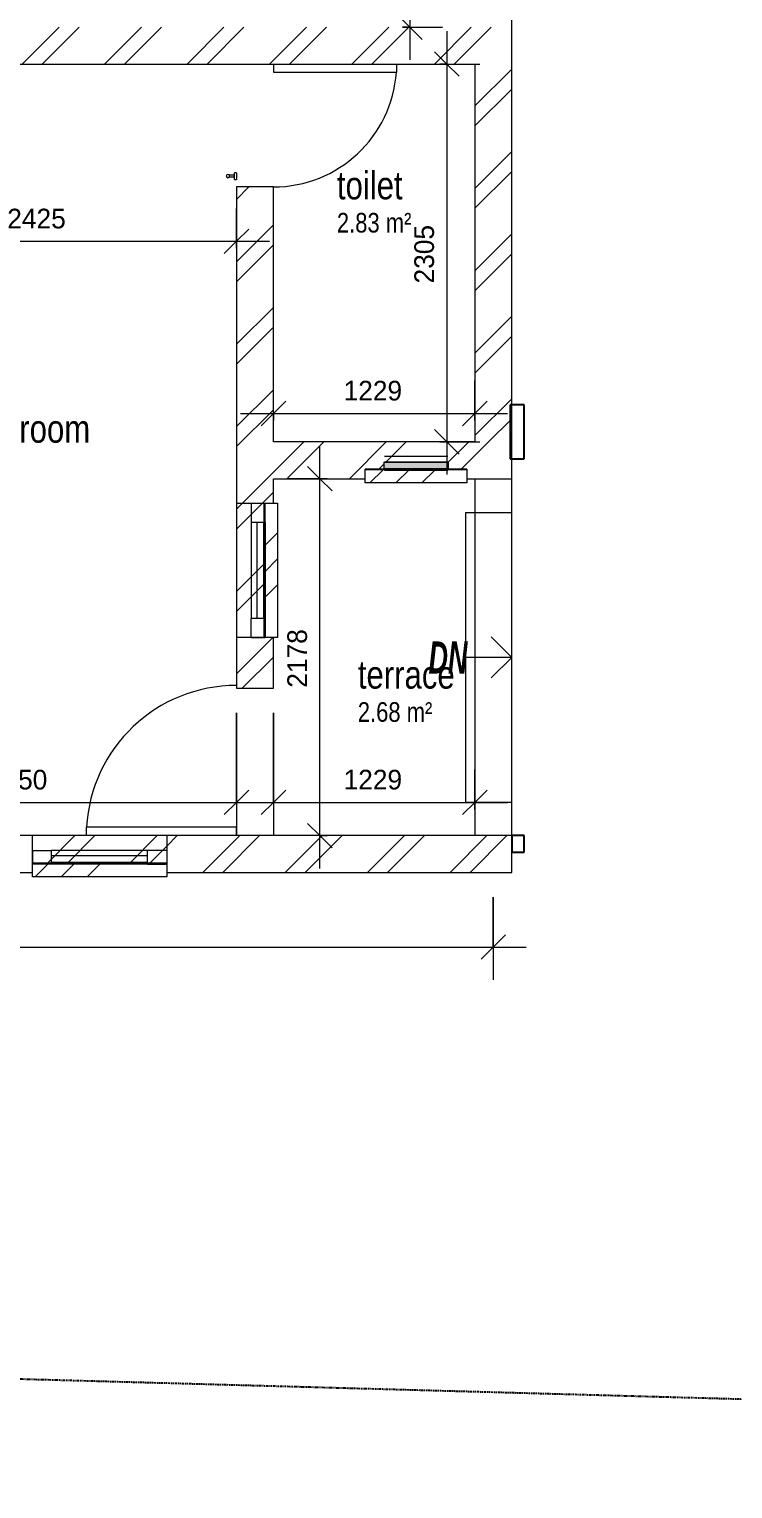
# Model space of a CAD drawing. Header units: millimetres. Extents: x -72672 to -42677, y -7093 to 15979.
# Drawn here: x -66712 to -62419, y -7093 to 1813 of the extents above; entities that cross this region are included whole.
import ezdxf

# ---------------------------------------------------------------- set-up
doc = ezdxf.new("R2010")
doc.units = ezdxf.units.MM
doc.linetypes.add('Double dash', pattern=[42.8625, 15.875, -4.7625, 6.35, -4.7625, 6.35, -4.7625])
doc.linetypes.add('Overhead', pattern=[3.96875, 2.38125, -1.5875])
for name, color, linetype, lineweight in [('A-ANNO-DIMS', 211, 'Continuous', 9), ('A-ANNO-DIMS-100', 211, 'Continuous', 9), ('A-AREA', 32, 'Continuous', 9), ('A-AREA-IDEN', 2, 'Continuous', 9), ('A-DETL-GENF', 92, 'Continuous', 9), ('A-DOOR', 31, 'Continuous', 9), ('A-FLOR', 192, 'Continuous', 9), ('A-FLOR-OVHD', 1, 'Overhead', 9), ('A-GLAZ', 151, 'Continuous', 9), ('A-WALL', 113, 'Continuous', 9), ('A-WALL-PATT', 111, 'Continuous', 9), ('C-PROP-LINE', 91, 'Double dash', 25), ('Q-CASE', 31, 'Continuous', 9), ('S-STRS', 31, 'Continuous', 9), ('S-STRS-ANNO', 31, 'Continuous', 9), ('S-STRS-IDEN', 31, 'Continuous', 9)]:
    doc.layers.add(name, color=color, linetype=linetype, lineweight=lineweight)
doc.styles.add('Arial', font='arial.ttf', dxfattribs={"width": 0.8, "height": 120})
doc.styles.add('Arial_1', font='arial.ttf', dxfattribs={"width": 0.8, "height": 170})
doc.styles.add('Arial_B_I', font='arialbi.ttf', dxfattribs={"width": 0.6, "height": 196.031746})
doc.styles.add('Bell MT', font='BELL.TTF', dxfattribs={"height": 120})
doc.dimstyles.new('Diagonal_-_2_5mm_Arial', dxfattribs={"dimscale": 304.8, "dimtxt": 125.013856, "dimasz": 0.492126, "dimexe": 0.656168, "dimexo": 0.492126, "dimgap": 0.098425, "dimtad": 1, "dimdec": 0, "dimzin": 0, "dimdsep": 46, "dimtxsty": 'Bell MT', "dimblk1": 'OBLIQUE', "dimblk2": 'OBLIQUE', "dimsah": 1, "dimcen": 0.09, "dimdle": 0.656168, "dimazin": 0, "dimtfac": 1, "dimtdec": 4, "dimtix": 1, "dimtmove": 0, "dimatfit": 3, "dimfxl": 1, "dimtvp": 1, "dimtolj": 1, "dimtzin": 0, "dimarcsym": 2})
pattern_1 = [(45, (-58800, 0), (-251.447, 251.447), []), (45, (-58800, 381), (-251.447, 251.447), [])]

# ---------------------------------------------------------------- blocks, each defined once
blk = doc.blocks.new('Schueco AWS 75 SI_ type 1 triple glass 40mm - Schueco 600x1100-V45-Level 1')
at = {"layer": 'A-GLAZ'}
h = blk.add_hatch(dxfattribs=at)
h.set_pattern_fill('FP_99', color=90, style=0, pattern_type=2)
h.set_pattern_definition([(224.93, (-5427, -692.34), (449.01, -447.92), []), (224.93, (-5585.8, -692.34), (-0.002, -895.84), []), (224.93, (-5268.3, -692.34), (-0.002, -895.84), [])])
h.paths.add_polyline_path([(-185, 137.8), (-185, 57.6), (435, 57.6), (435, 137.8)])
h = blk.add_hatch(dxfattribs=at)
h.set_pattern_fill('FP_100', color=90, style=0, pattern_type=2)
h.set_pattern_definition([(225, (-5427, -817.25), (449.01, -449.01), []), (225, (-5585.8, -817.25), (6e-14, -898.026), []), (225, (-5268.3, -817.25), (6e-14, -898.026), [])])
h.paths.add_polyline_path([(-185, 57.6), (-185, 54.6), (435, 54.6), (435, 57.6)])
blk.add_hatch(color=90, dxfattribs=at).paths.add_polyline_path([(-72, 51.4), (-72, 11.4), (322, 11.4), (322, 51.4)])
at = {"layer": 'A-GLAZ', "color": 90}
for p, q in [((-185, 57.6), (-185, 137.8)), ((-185, 137.8), (435, 137.8)), ((435, 137.8), (435, 57.6)), ((-185, 54.6), (-185, 57.6)), ((-185, 57.6), (435, 57.6)), ((-185, 54.6), (435, 54.6)), ((435, 57.6), (435, 54.6))]:
    blk.add_line(p, q, dxfattribs=at)
at = {"layer": 'A-GLAZ'}
for p, q in [((-72, 51.4), (322, 51.4)), ((-72, 11.4), (-72, 51.4)), ((322, 11.4), (-72, 11.4)), ((-68, 62.5), (318, 62.5)), ((322, 11.4), (322, 51.4)), ((-68, -22.5), (318, -22.5))]:
    blk.add_line(p, q, dxfattribs=at)
at = {"layer": 'A-GLAZ', "lineweight": 18}
for p, q in [((-68, 51.4), (318.1, 51.4)), ((-68, 11.4), (318, 11.4))]:
    blk.add_line(p, q, dxfattribs=at)
blk = doc.blocks.new('M_Single-Flush - 900 X 21OO-375508-Level 1')
at = {"layer": 'A-DOOR', "lineweight": 18}
for p, q in [((399, -112.5), (399, -1027.8)), ((450, -112.5), (399, -112.5)), ((450, -112.5), (450, -1027.8)), ((450, -1027.8), (399, -1027.8))]:
    blk.add_line(p, q, dxfattribs=at)
at = {"layer": 'A-DOOR'}
blk.add_arc((450, -112.5), 916.7, 180, 266.81071, dxfattribs=at)
blk = doc.blocks.new('Schueco AWS 75 SI_ type 1 triple glass 40mm - Schueco 900-V46-Level 1')
at = {"layer": 'A-GLAZ'}
h = blk.add_hatch(dxfattribs=at)
h.set_pattern_fill('FP_101', color=90, style=0, pattern_type=2)
h.set_pattern_definition([(224.93, (-7357.65, -3148), (449.01, -447.92), []), (224.93, (-7516.4, -3148), (-0.002, -895.84), []), (224.93, (-7198.9, -3148), (-0.002, -895.84), [])])
h.paths.add_polyline_path([(-285, 137.8), (-285, 57.6), (535, 57.6), (535, 137.8), (-48.3, 137.8)])
h = blk.add_hatch(dxfattribs=at)
h.set_pattern_fill('FP_102', color=90, style=0, pattern_type=2)
h.set_pattern_definition([(225, (-7357.65, -3220.25), (449.013, -449.013), []), (225, (-7516.4, -3220.25), (6e-14, -898.026), []), (225, (-7198.9, -3220.25), (6e-14, -898.026), [])])
h.paths.add_polyline_path([(-285, 57.6), (-285, 54.6), (535, 54.6), (535, 57.6)])
at = {"layer": 'A-DETL-GENF'}
for p, q in [((-168, 62.5), (-285, 62.5)), ((-285, -22.5), (-285, 62.5)), ((-168, 62.5), (-168, -22.5)), ((418, 62.5), (535, 62.5)), ((418, 62.5), (418, -22.5)), ((535, -22.5), (535, 62.5)), ((-285, -22.5), (-168, -22.5)), ((535, -22.5), (418, -22.5))]:
    blk.add_line(p, q, dxfattribs=at)
at = {"layer": 'A-GLAZ', "color": 90}
for p, q in [((-285, 112.5), (-285, 137.8)), ((-285, 137.8), (535, 137.8)), ((535, 137.8), (535, 112.5)), ((-285, 57.6), (535, 57.6)), ((-285, 54.6), (535, 54.6))]:
    blk.add_line(p, q, dxfattribs=at)
at = {"layer": 'A-GLAZ'}
for p, q in [((-168, 62.5), (418, 62.5)), ((-168, -22.5), (418, -22.5))]:
    blk.add_line(p, q, dxfattribs=at)
at = {"layer": 'A-GLAZ', "lineweight": 18}
for p, q in [((-168, 51.4), (418.1, 51.4)), ((-168, 11.4), (418, 11.4))]:
    blk.add_line(p, q, dxfattribs=at)
blk = doc.blocks.new('Schueco AWS 75 SI_ type 1 triple glass 40mm - Schueco 900-V48-Level 1')
at = {"layer": 'A-GLAZ'}
h = blk.add_hatch(dxfattribs=at)
h.set_pattern_fill('FP_105', color=90, style=0, pattern_type=2)
h.set_pattern_definition([(135.07, (-1364.75, 6559.3), (-449.01, -447.92), []), (135.07, (-1364.75, 6717.65), (-898.026, -0.002), []), (135.07, (-1364.75, 6400.9), (-898.026, -0.002), [])])
h.paths.add_polyline_path([(535, 57.6), (535, 137.8), (-285, 137.8), (-285, 57.6), (270.8, 57.6)])
h = blk.add_hatch(dxfattribs=at)
h.set_pattern_fill('FP_106', color=90, style=0, pattern_type=2)
h.set_pattern_definition([(135, (-1364.75, 6534.5), (-449.01, -449.01), []), (135, (-1364.75, 6693.3), (-898.026, 6e-14), []), (135, (-1364.75, 6375.8), (-898.026, 6e-14), [])])
h.paths.add_polyline_path([(535, 57.6), (-285, 57.6), (-285, 54.6), (535, 54.6)])
at = {"layer": 'A-DETL-GENF'}
for p, q in [((-168, 62.5), (-285, 62.5)), ((-285, -22.5), (-285, 62.5)), ((-168, 62.5), (-168, -22.5)), ((418, 62.5), (535, 62.5)), ((418, 62.5), (418, -22.5)), ((535, -22.5), (535, 62.5)), ((-285, -22.5), (-168, -22.5)), ((535, -22.5), (418, -22.5))]:
    blk.add_line(p, q, dxfattribs=at)
at = {"layer": 'A-GLAZ', "color": 90}
for p, q in [((-285, 112.5), (-285, 137.8)), ((-285, 137.8), (535, 137.8)), ((535, 137.8), (535, 112.5)), ((-285, 57.6), (535, 57.6)), ((-285, 54.6), (535, 54.6))]:
    blk.add_line(p, q, dxfattribs=at)
at = {"layer": 'A-GLAZ'}
for p, q in [((-168, 62.5), (418, 62.5)), ((-168, -22.5), (418, -22.5))]:
    blk.add_line(p, q, dxfattribs=at)
at = {"layer": 'A-GLAZ', "lineweight": 18}
for p, q in [((-168, 51.4), (418.1, 51.4)), ((-168, 11.4), (418, 11.4))]:
    blk.add_line(p, q, dxfattribs=at)
blk = doc.blocks.new('d - 750-468200-Level 1')
at = {"layer": 'A-DOOR'}
for p, q in [((-329, 124.1), (-329, 112)), ((-329, 124.1), (-289, 124.1)), ((-289, 112), (-329, 112)), ((-314, 157.9), (-314, 124.1)), ((-304, 124.1), (-304, 157.9)), ((-289, 112), (-289, 124.1))]:
    blk.add_line(p, q, dxfattribs=at)
at = {"layer": 'A-DOOR', "lineweight": 18}
for p, q in [((325.7, -112.5), (325.7, -862.5)), ((375, -112.5), (325.7, -112.5)), ((375, -112.5), (375, -862.5)), ((375, -862.5), (325.7, -862.5))]:
    blk.add_line(p, q, dxfattribs=at)
at = {"layer": 'A-DOOR'}
for centre, radius, start, end in [((-309, 165), 10, 90, 270), ((-309, 165), 10, 270, 90), ((376.7, -112.5), 751.7, 180, 266.10967)]:
    blk.add_arc(centre, radius, start, end, dxfattribs=at)
blk = doc.blocks.new('Casework 4 - Casework 4-632424-Level 1')
at = {"layer": 'Q-CASE', "lineweight": 25}
for p, q in [((-63693, -479.2), (-63778, -479.2)), ((-63778, -479.2), (-63778, -809.4)), ((-63693, -809.4), (-63693, -479.2)), ((-63778, -809.4), (-63693, -809.4)), ((-63693, -3107.8), (-63768, -3107.8)), ((-63768, -3107.8), (-63768, -3207.8)), ((-63693, -3207.8), (-63693, -3107.8)), ((-63768, -3207.8), (-63693, -3207.8))]:
    blk.add_line(p, q, dxfattribs=at)
blk = doc.blocks.new('Family - ___-523977-Level 1')
at = {"layer": 'C-PROP-LINE'}
blk.add_line((-72465.5, -6263.7), (-42677, -7093.1), dxfattribs=at)
blk = doc.blocks.new('DIMBLOCK57-Level 1')
at = {"layer": 'A-ANNO-DIMS-100'}
for p, q in [((-65447, -2357.8), (-65447, -3104.8)), ((-65447, -2904.8), (-65447, -2357.8)), ((-68097, -2948.7), (-68097, -2704.8)), ((-68097, -2904.8), (-68022, -2829.8)), ((-65447, -2904.8), (-65372, -2829.8)), ((-68297, -2904.8), (-65247, -2904.8)), ((-68097, -2904.8), (-68172, -2979.8)), ((-68097, -2904.8), (-68097, -2948.7)), ((-65447, -2904.8), (-65522, -2979.8))]:
    blk.add_line(p, q, dxfattribs=at)
at = {"layer": 'A-ANNO-DIMS-100', "color": 0, "insert": (-66958.5, -2706), "char_height": 120, "width": 447.507, "attachment_point": 1, "line_spacing_factor": 1.048845, "style": 'Bell MT'}
blk.add_mtext('2650', dxfattribs=at)
blk = doc.blocks.new('_Oblique')
at = {"color": 0, "linetype": 'ByBlock', "lineweight": -2}
blk.add_line((-0.5, -0.5), (0.5, 0.5), dxfattribs=at)
blk = doc.blocks.new('DIMBLOCK59-Level 1')
at = {"layer": 'A-ANNO-DIMS-100'}
for p, q in [((-65222, -2357.8), (-65222, -3104.8)), ((-65222, -2904.8), (-65222, -2357.8)), ((-63993, -2948.7), (-63993, -2704.8)), ((-65222, -2904.8), (-65147, -2829.8)), ((-63993, -2904.8), (-63918, -2829.8)), ((-65422, -2904.8), (-63793, -2904.8)), ((-65222, -2904.8), (-65297, -2979.8)), ((-63993, -2904.8), (-64068, -2979.8)), ((-63993, -2904.8), (-63993, -2948.7))]:
    blk.add_line(p, q, dxfattribs=at)
at = {"layer": 'A-ANNO-DIMS-100', "color": 0, "insert": (-64794, -2706), "char_height": 120, "width": 447.507, "attachment_point": 1, "line_spacing_factor": 1.048845, "style": 'Bell MT'}
blk.add_mtext('1229', dxfattribs=at)
blk = doc.blocks.new('DIMBLOCK60-Level 1')
at = {"layer": 'A-ANNO-DIMS-100'}
for p, q in [((-65222, -575.3), (-65222, -331.4)), ((-63993, -575.3), (-63993, -331.4)), ((-65422, -531.4), (-63793, -531.4)), ((-65222, -531.4), (-65297, -606.4)), ((-65222, -531.4), (-65147, -456.4)), ((-65222, -531.4), (-65222, -575.3)), ((-63993, -531.4), (-64068, -606.4)), ((-63993, -531.4), (-63918, -456.4)), ((-63993, -531.4), (-63993, -575.3))]:
    blk.add_line(p, q, dxfattribs=at)
at = {"layer": 'A-ANNO-DIMS-100', "color": 0, "insert": (-64794, -332.7), "char_height": 120, "width": 447.507, "attachment_point": 1, "line_spacing_factor": 1.048845, "style": 'Bell MT'}
blk.add_mtext('1229', dxfattribs=at)
blk = doc.blocks.new('DIMBLOCK61-Level 1')
at = {"layer": 'A-ANNO-DIMS-100'}
for p, q in [((-64163.8, 1800.2), (-64163.8, -904.8)), ((-64163.8, 1600.2), (-64238.8, 1675.2)), ((-64207.7, 1600.2), (-63963.8, 1600.2)), ((-64163.8, 1600.2), (-64207.7, 1600.2)), ((-64163.8, 1600.2), (-64088.8, 1525.2)), ((-64163.8, -704.8), (-64238.8, -629.8)), ((-64207.7, -704.8), (-63963.8, -704.8)), ((-64163.8, -704.8), (-64207.7, -704.8)), ((-64163.8, -704.8), (-64088.8, -779.8))]:
    blk.add_line(p, q, dxfattribs=at)
at = {"layer": 'A-ANNO-DIMS-100', "color": 0, "insert": (-64362.5, 261.3), "char_height": 120, "width": 447.507, "attachment_point": 1, "rotation": 90, "line_spacing_factor": 1.048845, "style": 'Bell MT'}
blk.add_mtext('2305', dxfattribs=at)
blk = doc.blocks.new('DIMBLOCK64-Level 1')
at = {"layer": 'A-ANNO-DIMS-100'}
for p, q in [((-67872, 474.7), (-67872, 718.6)), ((-65447, 474.7), (-65447, 718.6)), ((-67872, 518.6), (-67797, 593.6)), ((-65447, 518.6), (-65372, 593.6)), ((-68072, 518.6), (-65247, 518.6)), ((-67872, 518.6), (-67947, 443.6)), ((-67872, 518.6), (-67872, 474.7)), ((-65447, 518.6), (-65522, 443.6)), ((-65447, 518.6), (-65447, 474.7))]:
    blk.add_line(p, q, dxfattribs=at)
at = {"layer": 'A-ANNO-DIMS-100', "color": 0, "insert": (-66846, 717.4), "char_height": 120, "width": 447.507, "attachment_point": 1, "line_spacing_factor": 1.048845, "style": 'Bell MT'}
blk.add_mtext('2425', dxfattribs=at)
blk = doc.blocks.new('DIMBLOCK65-Level 1')
at = {"layer": 'A-ANNO-DIMS-100'}
for p, q in [((-64938.7, -3307.8), (-64938.7, -729.8)), ((-64938.7, -929.8), (-65013.7, -854.8)), ((-64894.8, -929.8), (-65138.7, -929.8)), ((-64938.7, -929.8), (-64863.7, -1004.8)), ((-64938.7, -929.8), (-64894.8, -929.8)), ((-64894.8, -3107.8), (-65138.7, -3107.8)), ((-64938.7, -3107.8), (-65013.7, -3032.8)), ((-64938.7, -3107.8), (-64863.7, -3182.8)), ((-64938.7, -3107.8), (-64894.8, -3107.8))]:
    blk.add_line(p, q, dxfattribs=at)
at = {"layer": 'A-ANNO-DIMS-100', "color": 0, "insert": (-65137.4, -2205.2), "char_height": 120, "width": 447.507, "attachment_point": 1, "rotation": 90, "line_spacing_factor": 1.048845, "style": 'Bell MT'}
blk.add_mtext('2178', dxfattribs=at)
blk = doc.blocks.new('DIMBLOCK69-Level 1')
at = {"layer": 'A-ANNO-DIMS-100'}
for p, q in [((-64390.3, 4733.2), (-64390.3, 1625.2)), ((-64390.3, 4533.2), (-64465.3, 4608.2)), ((-64434.2, 4533.2), (-64190.3, 4533.2)), ((-64390.3, 4533.2), (-64434.2, 4533.2)), ((-64390.3, 4533.2), (-64315.3, 4458.2)), ((-64390.3, 1825.2), (-64465.3, 1900.2)), ((-64434.2, 1825.2), (-64190.3, 1825.2)), ((-64390.3, 1825.2), (-64434.2, 1825.2)), ((-64390.3, 1825.2), (-64315.3, 1750.2))]:
    blk.add_line(p, q, dxfattribs=at)
at = {"layer": 'A-ANNO-DIMS-100', "color": 0, "insert": (-64589, 2992.8), "char_height": 120, "width": 447.507, "attachment_point": 1, "rotation": 90, "line_spacing_factor": 1.048845, "style": 'Bell MT'}
blk.add_mtext('2708', dxfattribs=at)
blk = doc.blocks.new('DIMBLOCK79-Level 1')
at = {"layer": 'A-ANNO-DIMS-100'}
for p, q in [((-71547, -3482.8), (-71547, -3987.4)), ((-71547, -3787.4), (-71547, -3482.8)), ((-63880.5, -3482.8), (-63880.5, -3987.4)), ((-63880.5, -3787.4), (-63880.5, -3482.8)), ((-71547, -3787.4), (-71472, -3712.4)), ((-63880.5, -3787.4), (-63805.5, -3712.4)), ((-71747, -3787.4), (-63680.5, -3787.4)), ((-71547, -3787.4), (-71622, -3862.4)), ((-63880.5, -3787.4), (-63955.5, -3862.4))]:
    blk.add_line(p, q, dxfattribs=at)
at = {"layer": 'A-ANNO-DIMS-100', "color": 0, "insert": (-67900.2, -3588.7), "char_height": 120, "width": 447.507, "attachment_point": 1, "line_spacing_factor": 1.048845, "style": 'Bell MT'}
blk.add_mtext('7667', dxfattribs=at)

msp = doc.modelspace()

# ---------------------------------------------------------------- hatches: boundary and pattern name
at = {"layer": 'A-WALL'}
h = msp.add_hatch(dxfattribs=at)
h.set_pattern_fill('FP_1', color=236, style=0, pattern_type=2)
h.set_pattern_definition(pattern_1)
h.paths.add_polyline_path([(-65447, -1899.8), (-65279.9, -1899.8), (-65279.9, -1079.8), (-65447, -1079.8), (-65447, -1635.5)])
h = msp.add_hatch(dxfattribs=at)
h.set_pattern_fill('FP_1', color=236, style=0, pattern_type=2)
h.set_pattern_definition(pattern_1)
h.paths.add_polyline_path([(-65447, -1899.8), (-65279.9, -1899.8), (-65279.9, -1079.8), (-65447, -1079.8), (-65447, -1635.5)])
h = msp.add_hatch(dxfattribs=at)
h.set_pattern_fill('FP_1', color=236, style=0, pattern_type=2)
h.set_pattern_definition(pattern_1)
h.paths.add_polyline_path([(-65872.7, -3274.9), (-65872.7, -3107.8), (-66692.7, -3107.8), (-66692.7, -3274.9)])
h = msp.add_hatch(dxfattribs=at)
h.set_pattern_fill('FP_1', color=236, style=0, pattern_type=2)
h.set_pattern_definition(pattern_1)
h.paths.add_polyline_path([(-65872.7, -3274.9), (-65872.7, -3107.8), (-66692.7, -3107.8), (-66692.7, -3274.9)])
at = {"layer": 'A-WALL-PATT'}
h = msp.add_hatch(dxfattribs=at)
h.set_pattern_fill('FP_1', color=236, style=0, pattern_type=2)
h.set_pattern_definition(pattern_1)
h.paths.add_polyline_path([(-63768, 1600.2), (-63768, 1825.2), (-71547, 1825.2), (-71547, 1600.2), (-63993, 1600.2)])
h = msp.add_hatch(dxfattribs=at)
h.set_pattern_fill('FP_1', color=234, style=0, pattern_type=2)
h.set_pattern_definition(pattern_1)
h.paths.add_polyline_path([(-63768, 1600.2), (-63768, 1825.2), (-71547, 1825.2), (-71547, 1600.2), (-63993, 1600.2)])
h = msp.add_hatch(dxfattribs=at)
h.set_pattern_fill('FP_1', color=236, style=0, pattern_type=2)
h.set_pattern_definition(pattern_1)
h.paths.add_polyline_path([(-63768, -704.8), (-63768, 1600.2), (-63993, 1600.2), (-63993, -704.8)])
h = msp.add_hatch(dxfattribs=at)
h.set_pattern_fill('FP_1', color=234, style=0, pattern_type=2)
h.set_pattern_definition(pattern_1)
h.paths.add_polyline_path([(-63768, -704.8), (-63768, 1600.2), (-63993, 1600.2), (-63993, -704.8)])
h = msp.add_hatch(dxfattribs=at)
h.set_pattern_fill('FP_1', color=236, style=0, pattern_type=2)
h.set_pattern_definition(pattern_1)
h.paths.add_polyline_path([(-65222, -929.8), (-65222, 850.2), (-65447, 850.2), (-65447, -929.8)])
h = msp.add_hatch(dxfattribs=at)
h.set_pattern_fill('FP_1', color=234, style=0, pattern_type=2)
h.set_pattern_definition(pattern_1)
h.paths.add_polyline_path([(-65222, -929.8), (-65222, 850.2), (-65447, 850.2), (-65447, -929.8)])
h = msp.add_hatch(dxfattribs=at)
h.set_pattern_fill('FP_1', color=236, style=0, pattern_type=2)
h.set_pattern_definition(pattern_1)
h.paths.add_polyline_path([(-64042, -929.8), (-63768, -929.8), (-63768, -704.8), (-65222, -704.8), (-65222, -929.8), (-64662, -929.8), (-64662, -871.9), (-64042, -871.9), (-64042, -874.9)])
h.paths.add_polyline_path([(-64155, -868.7), (-64549, -868.7), (-64549, -828.7), (-64155, -828.7)])
h = msp.add_hatch(dxfattribs=at)
h.set_pattern_fill('FP_1', color=234, style=0, pattern_type=2)
h.set_pattern_definition(pattern_1)
h.paths.add_polyline_path([(-64042, -929.8), (-63768, -929.8), (-63768, -704.8), (-65222, -704.8), (-65222, -929.8), (-64662, -929.8), (-64662, -871.9), (-64042, -871.9), (-64042, -874.9)])
h.paths.add_polyline_path([(-64155, -868.7), (-64549, -868.7), (-64549, -828.7), (-64155, -828.7)])
h = msp.add_hatch(dxfattribs=at)
h.set_pattern_fill('FP_1', color=236, style=0, pattern_type=2)
h.set_pattern_definition(pattern_1)
h.paths.add_polyline_path([(-65447, -2207.8), (-65222, -2207.8), (-65222, -1899.8), (-65447, -1899.8)])
h.paths.add_polyline_path([(-65222, -1079.8), (-65222, -929.8), (-65447, -929.8), (-65447, -1079.8)])
h = msp.add_hatch(dxfattribs=at)
h.set_pattern_fill('FP_1', color=234, style=0, pattern_type=2)
h.set_pattern_definition(pattern_1)
h.paths.add_polyline_path([(-65447, -2207.8), (-65222, -2207.8), (-65222, -1899.8), (-65447, -1899.8)])
h.paths.add_polyline_path([(-65222, -1079.8), (-65222, -929.8), (-65447, -929.8), (-65447, -1079.8)])
h = msp.add_hatch(dxfattribs=at)
h.set_pattern_fill('FP_1', color=236, style=0, pattern_type=2)
h.set_pattern_definition(pattern_1)
h.paths.add_polyline_path([(-63768, -3332.8), (-63768, -3107.8), (-65872.7, -3107.8), (-65872.7, -3332.8), (-65170.3, -3332.8)])
h.paths.add_polyline_path([(-66692.7, -3332.8), (-66692.7, -3107.8), (-66992.7, -3107.8), (-66992.7, -3332.8)])
h.paths.add_polyline_path([(-67812.7, -3332.8), (-67812.7, -3107.8), (-69002, -3107.8), (-69002, -3332.8)])
h.paths.add_polyline_path([(-69822, -3332.8), (-69822, -3107.8), (-70122, -3107.8), (-70122, -3332.8)])
h.paths.add_polyline_path([(-70942, -3332.8), (-70942, -3107.8), (-71322, -3107.8), (-71322, -3332.8)])
h = msp.add_hatch(dxfattribs=at)
h.set_pattern_fill('FP_1', color=234, style=0, pattern_type=2)
h.set_pattern_definition(pattern_1)
h.paths.add_polyline_path([(-63768, -3332.8), (-63768, -3107.8), (-65872.7, -3107.8), (-65872.7, -3332.8), (-65170.3, -3332.8)])
h.paths.add_polyline_path([(-66692.7, -3332.8), (-66692.7, -3107.8), (-66992.7, -3107.8), (-66992.7, -3332.8)])
h.paths.add_polyline_path([(-67812.7, -3332.8), (-67812.7, -3107.8), (-69002, -3107.8), (-69002, -3332.8)])
h.paths.add_polyline_path([(-69822, -3332.8), (-69822, -3107.8), (-70122, -3107.8), (-70122, -3332.8)])
h.paths.add_polyline_path([(-70942, -3332.8), (-70942, -3107.8), (-71322, -3107.8), (-71322, -3332.8)])

# ---------------------------------------------------------------- linework, layer by layer
at = {"layer": 'A-AREA'}
for p, q in [((-63993, -929.8), (-63993, -3107.8)), ((-63768, -3107.8), (-63768, -929.8))]:
    msp.add_line(p, q, dxfattribs=at)
at = {"layer": 'A-FLOR'}
for p, q in [((-63768, -1135.7), (-63768, -929.8)), ((-64048, -2904.8), (-64048, -1135.7)), ((-64048, -1135.7), (-63768, -1135.7)), ((-63768, -2904.8), (-64048, -2904.8)), ((-63768, -3107.8), (-63768, -2904.8))]:
    msp.add_line(p, q, dxfattribs=at)
at = {"layer": 'A-FLOR-OVHD'}
msp.add_line((-63768, -2984.8), (-63768, -248.8), dxfattribs=at)
at = {"layer": 'A-WALL', "color": 226, "lineweight": 18}
for p, q in [((-63768, -929.8), (-63768, 2296.8)), ((-71547, 1600.2), (-63993, 1600.2)), ((-63993, 1600.2), (-63993, -704.8)), ((-65447, 850.2), (-65447, -2207.8)), ((-65222, 850.2), (-65447, 850.2)), ((-65222, -704.8), (-65222, 850.2)), ((-63993, -704.8), (-65222, -704.8)), ((-65222, -1079.8), (-65222, -929.8)), ((-65222, -929.8), (-64662, -929.8)), ((-64042, -929.8), (-63768, -929.8)), ((-65447, -1079.8), (-65222, -1079.8)), ((-65222, -1899.8), (-65447, -1899.8)), ((-65222, -2207.8), (-65222, -1899.8)), ((-65447, -2207.8), (-65222, -2207.8)), ((-63768, -3107.8), (-68097, -3107.8)), ((-66692.7, -3332.8), (-66692.7, -3107.8)), ((-65872.7, -3107.8), (-65872.7, -3332.8)), ((-63768, -3332.8), (-63768, -3107.8)), ((-66992.7, -3332.8), (-66692.7, -3332.8)), ((-65872.7, -3332.8), (-63768, -3332.8))]:
    msp.add_line(p, q, dxfattribs=at)
at = {"layer": 'S-STRS'}
for p, q in [((-64048, -2904.8), (-64048, -1135.7)), ((-63768, -2904.8), (-63768, -1135.7))]:
    msp.add_line(p, q, dxfattribs=at)
at = {"layer": 'S-STRS', "linetype": 'Overhead'}
msp.add_line((-63768, -2904.8), (-63768, -1135.7), dxfattribs=at)
at = {"layer": 'S-STRS-ANNO'}
for q in [(-63893, -1895.2), (-64048, -2020.2), (-63893, -2145.2)]:
    msp.add_line((-63768, -2020.2), q, dxfattribs=at)

# ---------------------------------------------------------------- block references
at = {"layer": 'A-DOOR', "color": 7}
for name, p, rotation in [('d - 750-468200-Level 1', (-65334.5, 1225.2), 89.9999999999993), ('M_Single-Flush - 900 X 21OO-375508-Level 1', (-65334.5, -2657.8), 269.9999999999996)]:
    msp.add_blockref(name, p, dxfattribs=dict(at, rotation=rotation))
at = {"layer": 'A-GLAZ', "color": 90}
for name, p, rotation in [('Schueco AWS 75 SI_ type 1 triple glass 40mm - Schueco 600x1100-V45-Level 1', (-64227, -817.3), 180), ('Schueco AWS 75 SI_ type 1 triple glass 40mm - Schueco 900-V48-Level 1', (-65334.5, -1364.8), 269.9999999999996), ('Schueco AWS 75 SI_ type 1 triple glass 40mm - Schueco 900-V46-Level 1', (-66157.7, -3220.3), 180)]:
    msp.add_blockref(name, p, dxfattribs=dict(at, rotation=rotation))
at = {"layer": 'C-PROP-LINE'}
msp.add_blockref('Family - ___-523977-Level 1', (0, 0), dxfattribs=at)
at = {"layer": 'Q-CASE'}
msp.add_blockref('Casework 4 - Casework 4-632424-Level 1', (0, 0), dxfattribs=at)

# ---------------------------------------------------------------- texts
at = {"layer": 'A-AREA-IDEN', "attachment_point": 1}
for s, insert, char_height, width, style in [('toilet', (-64834.9, 944.6), 170, 481.012, 'Arial_1'), ('2.83 m²', (-64834.9, 692), 120, 590.042, 'Arial'), ('living room', (-67258.3, -540.3), 170, 1122.362, 'Arial_1'), ('terrace', (-64707.3, -2040.8), 170, 724.725, 'Arial_1'), ('2.68 m²', (-64707.3, -2293.4), 120, 590.042, 'Arial')]:
    msp.add_mtext(s, dxfattribs=dict(at, insert=insert, char_height=char_height, width=width, style=style))
at = {"layer": 'S-STRS-IDEN', "lineweight": 25, "insert": (-64275.7, -1922.7), "char_height": 196.03, "width": 273.235, "attachment_point": 1, "line_spacing_factor": 0.941778, "style": 'Arial_B_I'}
msp.add_mtext('DN', dxfattribs=at)

# ---------------------------------------------------------------- dimensions: what is measured, and where the dimension line sits
at = {"layer": 'A-ANNO-DIMS'}
for base, p1, p2, override, picture, middle in [((-64390.3, 1825.2), (-64284.2, 4533.2), (-64284.2, 1825.2), {"dimpost": '<>', "dimfxl": 2708}, 'DIMBLOCK69-Level 1', (-64482.5, 3179.2)), ((-64163.8, -704.8), (-64057.7, 1600.2), (-64057.7, -704.8), {"dimpost": '<>', "dimfxl": 2305}, 'DIMBLOCK61-Level 1', (-64254.7, 447.7)), ((-64938.7, -929.8), (-65044.8, -3107.8), (-65044.8, -929.8), {"dimpost": '<>', "dimfxl": 2178}, 'DIMBLOCK65-Level 1', (-65030.9, -2018.8))]:
    dim = msp.add_linear_dim(base=base, p1=p1, p2=p2, angle=90, dimstyle='Diagonal_-_2_5mm_Arial', override=override, dxfattribs=at)
    dim.commit()
    dim.dimension.update_dxf_attribs({"geometry": picture, "text_midpoint": middle})
for base, p1, p2, override, picture, middle in [((-65447, 518.6), (-67872, 624.7), (-65447, 624.7), {"dimpost": '<>', "dimfxl": 2425}, 'DIMBLOCK64-Level 1', (-66659.5, 609.5)), ((-63993, -531.4), (-65222, -425.3), (-63993, -425.3), {"dimpost": '<>', "dimfxl": 1229}, 'DIMBLOCK60-Level 1', (-64607.5, -439.3)), ((-65447, -2904.8), (-68097, -2798.7), (-65447, -2207.8), {"dimpost": '<>', "dimfxl": 2715.088327}, 'DIMBLOCK57-Level 1', (-66772, -2813.9)), ((-63993, -2904.8), (-65222, -2207.8), (-63993, -2798.7), {"dimpost": '<>', "dimfxl": 1363.688244}, 'DIMBLOCK59-Level 1', (-64607.5, -2812.6)), ((-63880.5214286, -3787.4329161), (-71547.0214286, -3332.7501266), (-63880.5214286, -3332.7501266), {"dimpost": '<>', "dimfxl": 7666.5}, 'DIMBLOCK79-Level 1', (-67713.7714286, -3695.2306689))]:
    dim = msp.add_linear_dim(base=base, p1=p1, p2=p2, dimstyle='Diagonal_-_2_5mm_Arial', override=override, dxfattribs=at)
    dim.commit()
    dim.dimension.update_dxf_attribs({"geometry": picture, "text_midpoint": middle})

doc.saveas('drawing.dxf')
